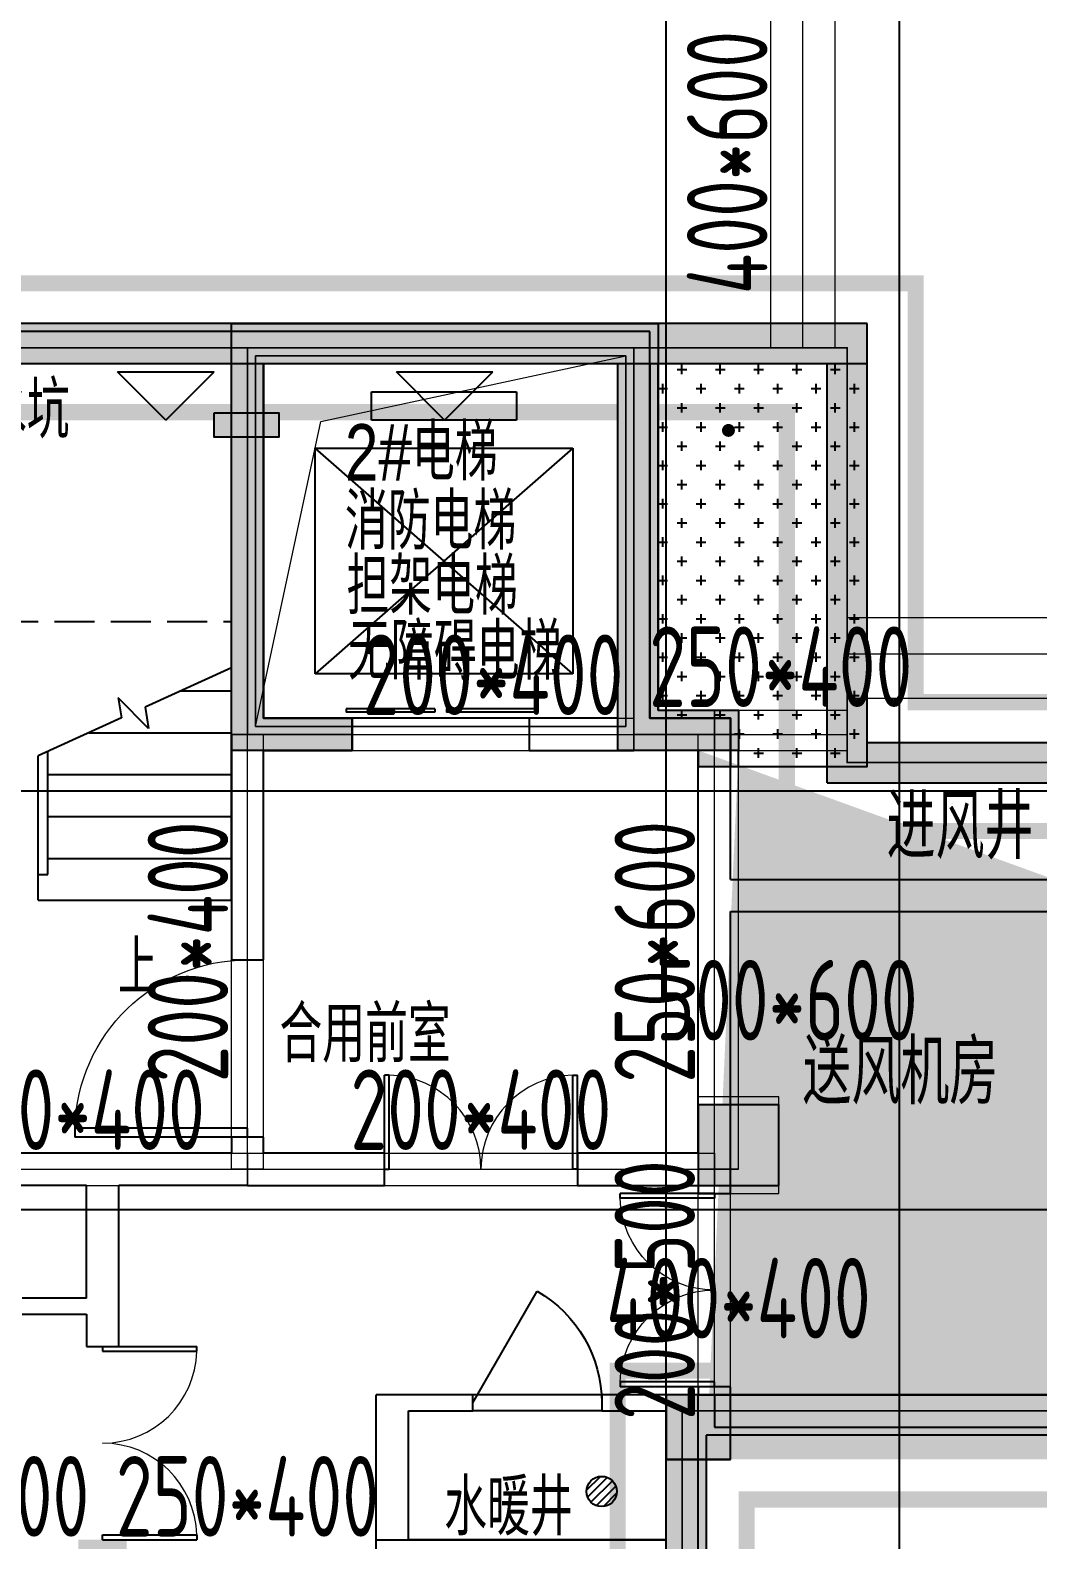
# Model space of a CAD drawing. Extents: x 369444 to 684549, y -549309 to 575337.
# Drawn here: x 401824 to 408084, y 402107 to 411478 of the extents above; entities that cross this region are included whole.
import ezdxf

# ---------------------------------------------------------------- set-up
doc = ezdxf.new("R2010")
doc.units = 0
doc.header["$LTSCALE"] = 1000
doc.header["$MEASUREMENT"] = 0
doc.linetypes.add('__DASH', pattern=[0.35, 0.25, -0.1])
doc.linetypes.add('DASH', pattern=[0.35, 0.25, -0.1])
for name, color, linetype, lineweight, true_color in [('-1-0-1', 7, 'Continuous', 0, 0xc0c0c0), ('-1-1-2', 7, 'Continuous', 0, 0xc0c0c0), ('-2-0-1', 1, 'Continuous', 0, 0xff0000), ('-2-1-2', 9, 'Continuous', 0, 0x808080), ('1-6-1', 7, 'Continuous', 0, 0x55ff55), ('1-6-2', 7, 'Continuous', 0, 0x55ff55), ('11-6-1', 2, 'Continuous', 0, 0xffff00), ('11-6-2', 2, 'Continuous', 0, 0xffff00), ('11-6-5', 2, 'Continuous', 0, 0xffff00), ('12-6-1', 4, 'Continuous', 0, 0x00ffff), ('12-6-2', 4, 'Continuous', 0, 0x00ffff), ('12-6-5', 4, 'Continuous', 0, 0x00ffff), ('22-0-1', 7, 'Continuous', 0, 0x969696), ('22-0-2', 7, 'Continuous', 0, 0x969696)]:
    doc.layers.add(name, color=color, linetype=linetype, lineweight=lineweight, true_color=true_color)
for name, color, linetype in [('A-ANNO-IDEN-TEX', 3, 'Continuous'), ('A-DIM-门窗', 181, 'Continuous'), ('A-WALL-HATCH', 8, 'Continuous'), ('COLUMN', 9, 'Continuous'), ('DIM_ELEV', 3, 'Continuous'), ('DIM_SYMB', 3, 'Continuous'), ('DOTE', 1, 'Continuous'), ('EQUIP_地漏', 7, 'Continuous'), ('EVTR', 2, 'Continuous'), ('HATCH_通用填充', 8, 'Continuous'), ('PUB_HATCH', 8, 'Continuous'), ('STAIR', 2, 'Continuous'), ('WALL', 9, 'Continuous'), ('WINDOW', 4, 'Continuous'), ('房间名称', 72, 'Continuous'), ('防火分区线', 7, 'Continuous'), ('集水坑图层', 125, 'Continuous')]:
    doc.layers.add(name, color=color, linetype=linetype)
doc.styles.add('_TCH_DIM', font='SIMPLEX', dxfattribs={"bigfont": 'GBCBIG'})
doc.styles.add('HNSJY', font='hnsjy-07.shx', dxfattribs={"width": 0.8, "bigfont": 'hnsjy-hz.shx'})
doc.styles.add('yjkcad', font='yjkeng.shx', dxfattribs={"width": 0.7, "height": 250, "bigfont": 'yjkchn.shx'})

# ---------------------------------------------------------------- blocks, each defined once
blk = doc.blocks.new('$TwtSys$00000141')
for p, q in [((-94.2, 7.7), (-10.1, 91.8)), ((-94.2, 7.7), (-10.1, 91.8)), ((-87.2, -35.1), (35.1, 87.2)), ((-87.2, -35.1), (35.1, 87.2)), ((-66.5, -66.5), (66.5, 66.5)), ((-66.5, -66.5), (66.5, 66.5)), ((-32.4, -87.1), (87.6, 32.9)), ((-32.4, -87.1), (87.6, 32.9)), ((11.4, -92.3), (92.3, -11.4)), ((11.4, -92.3), (92.3, -11.4))]:
    blk.add_line(p, q)
blk.add_circle((0, 0), 94)
blk.add_circle((0, 0), 94)
blk = doc.blocks.new('22#loudixiayicengjksdf')
at = {"layer": 'WALL'}
h = blk.add_hatch(color=0, dxfattribs=at)
h.dxf.hatch_style = 1
h.paths.add_polyline_path([(-183057.3, -69118.8), (-183057.3, -68618.8), (-183557.3, -68618.8), (-183557.3, -69118.8)], flags=17)
h.paths.add_polyline_path([(-170857.3, -69118.8), (-170857.3, -68618.8), (-171407.3, -68618.8), (-171407.3, -69118.8)], flags=17)
h.paths.add_polyline_path([(-171407.3, -70818.8), (-171157.3, -70818.8), (-171157.3, -70418.8), (-171557.3, -70418.8), (-171557.3, -70818.8)], flags=17)
h.paths.add_polyline_path([(-183507.3, -70818.8), (-183357.3, -70818.8), (-183357.3, -70418.8), (-183757.3, -70418.8), (-183757.3, -70818.8)], flags=17)
h.paths.add_polyline_path([(-168657.3, -64218.8), (-170857.3, -64218.8), (-170857.3, -66418.8), (-170307.3, -66418.8), (-170307.3, -66618.8), (-171107.3, -66618.8), (-171107.3, -63968.8), (-168457.3, -63968.8), (-168457.3, -66618.8), (-169207.3, -66618.8), (-169207.3, -66418.8), (-168657.3, -66418.8)])
h.paths.add_polyline_path([(-179257.3, -73468.8), (-179807.3, -73468.8), (-179807.3, -73218.8), (-179257.3, -73218.8), (-178857.3, -73218.8), (-178857.3, -73468.8), (-179007.3, -73468.8), (-179007.3, -76368.8), (-180757.3, -76368.8), (-180757.3, -76118.8), (-179257.3, -76118.8)])
h.paths.add_polyline_path([(-165957.3, -64218.8), (-166607.3, -64218.8), (-166607.3, -63968.8), (-165707.3, -63968.8), (-165707.3, -65768.8), (-165957.3, -65768.8)])
h.paths.add_polyline_path([(-188307.3, -64018.8), (-188957.3, -64018.8), (-188957.3, -65568.8), (-189207.3, -65568.8), (-189207.3, -63768.8), (-188307.3, -63768.8)])
h.paths.add_polyline_path([(-173307.3, -80968.8), (-174157.3, -80968.8), (-174857.3, -80968.8), (-174857.3, -80718.8), (-174407.3, -80718.8), (-174407.3, -77518.8), (-174157.3, -77518.8), (-174157.3, -80718.8), (-173307.3, -80718.8)])
h.paths.add_polyline_path([(-180757.3, -80968.8), (-181607.3, -80968.8), (-181607.3, -80718.8), (-180757.3, -80718.8), (-180757.3, -77518.8), (-180507.3, -77518.8), (-180507.3, -80718.8), (-180057.3, -80718.8), (-180057.3, -80968.8)])
h.paths.add_polyline_path([(-175107.3, -73468.8), (-175657.3, -73468.8), (-175657.3, -76118.8), (-174157.3, -76118.8), (-174157.3, -76368.8), (-175907.3, -76368.8), (-175907.3, -73468.8), (-176057.3, -73468.8), (-176057.3, -73218.8), (-175657.3, -73218.8), (-175107.3, -73218.8)])
h.paths.add_polyline_path([(-159582.3, -72668.8), (-160057.3, -72668.8), (-160057.3, -74418.8), (-160307.3, -74418.8), (-160307.3, -72668.8), (-160407.3, -72668.8), (-160407.3, -72418.8), (-160057.3, -72418.8), (-159582.3, -72418.8)])
h.paths.add_polyline_path([(-163357.3, -80968.8), (-163657.3, -80968.8), (-164057.3, -80968.8), (-164057.3, -80718.8), (-163907.3, -80718.8), (-163907.3, -77118.8), (-163657.3, -77118.8), (-163657.3, -80718.8), (-163357.3, -80718.8)])
h.paths.add_polyline_path([(-166757.3, -80968.8), (-167782.3, -80968.8), (-168557.3, -80968.8), (-168557.3, -80718.8), (-167807.3, -80718.8), (-167807.3, -77018.8), (-167507.3, -77018.8), (-167507.3, -80718.8), (-166757.3, -80718.8)])
h.paths.add_polyline_path([(-191007.3, -75018.8), (-191007.3, -75818.8), (-193107.3, -75818.8), (-193107.3, -75568.8), (-191257.3, -75568.8), (-191257.3, -75018.8)])
h.paths.add_polyline_path([(-183307.3, -66418.8), (-184057.3, -66418.8), (-184057.3, -64018.8), (-186257.3, -64018.8), (-186257.3, -66218.8), (-185707.3, -66218.8), (-185707.3, -66418.8), (-186457.3, -66418.8), (-186457.3, -63768.8), (-183807.3, -63768.8), (-183807.3, -66168.8), (-183307.3, -66168.8)])
h.paths.add_polyline_path([(-171407.3, -73468.8), (-171857.3, -73468.8), (-171857.3, -73218.8), (-171157.3, -73218.8), (-171157.3, -76368.8), (-171407.3, -76368.8)])
h.paths.add_polyline_path([(-183057.3, -73468.8), (-183507.3, -73468.8), (-183507.3, -76368.8), (-183757.3, -76368.8), (-183757.3, -73218.8), (-183057.3, -73218.8)])
h.paths.add_polyline_path([(-187382.3, -80968.8), (-188157.3, -80968.8), (-188157.3, -80718.8), (-187407.3, -80718.8), (-187407.3, -77018.8), (-187107.3, -77018.8), (-187107.3, -80718.8), (-186357.3, -80718.8), (-186357.3, -80968.8)])
h.paths.add_polyline_path([(-191257.3, -80968.8), (-191557.3, -80968.8), (-191557.3, -80718.8), (-191257.3, -80718.8), (-191257.3, -77118.8), (-191007.3, -77118.8), (-191007.3, -80718.8), (-190857.3, -80718.8), (-190857.3, -80968.8)])
h.paths.add_polyline_path([(-194857.3, -72668.8), (-195332.3, -72668.8), (-195332.3, -72418.8), (-194857.3, -72418.8), (-194507.3, -72418.8), (-194507.3, -72668.8), (-194607.3, -72668.8), (-194607.3, -74418.8), (-194857.3, -74418.8)])
h.paths.add_polyline_path([(-157057.3, -81968.8), (-157607.3, -81968.8), (-157607.3, -81718.8), (-157357.3, -81718.8), (-157357.3, -77268.8), (-157057.3, -77268.8)])
h.paths.add_polyline_path([(-197307.3, -81968.8), (-197857.3, -81968.8), (-197857.3, -77268.8), (-197557.3, -77268.8), (-197557.3, -81718.8), (-197307.3, -81718.8)])
h.paths.add_polyline_path([(-165557.3, -72668.8), (-165957.3, -72668.8), (-165957.3, -69118.8), (-166357.3, -69118.8), (-166357.3, -68918.8), (-165707.3, -68918.8), (-165707.3, -72418.8), (-165557.3, -72418.8)])
h.paths.add_polyline_path([(-188957.3, -72668.8), (-189357.3, -72668.8), (-189357.3, -72418.8), (-189207.3, -72418.8), (-189207.3, -68918.8), (-188507.3, -68918.8), (-188507.3, -69118.8), (-188957.3, -69118.8)])
h.paths.add_polyline_path([(-160857.3, -80968.8), (-161557.3, -80968.8), (-161557.3, -80718.8), (-160857.3, -80718.8), (-160857.3, -77818.8), (-160607.3, -77818.8), (-160607.3, -80718.8), (-160607.3, -81718.8), (-160007.3, -81718.8), (-160007.3, -81968.8), (-160857.3, -81968.8)])
h.paths.add_polyline_path([(-187107.3, -71318.8), (-187107.3, -74818.8), (-187407.3, -74818.8), (-187407.3, -71318.8)])
h.paths.add_polyline_path([(-193357.3, -80968.8), (-194057.3, -80968.8), (-194057.3, -81968.8), (-194907.3, -81968.8), (-194907.3, -81718.8), (-194307.3, -81718.8), (-194307.3, -80718.8), (-194307.3, -77818.8), (-194057.3, -77818.8), (-194057.3, -80718.8), (-193357.3, -80718.8)])
h.paths.add_polyline_path([(-167507.3, -71318.8), (-167507.3, -74818.8), (-167807.3, -74818.8), (-167807.3, -71318.8)])
h.paths.add_polyline_path([(-171157.3, -80968.8), (-171507.3, -80968.8), (-171507.3, -80718.8), (-171407.3, -80718.8), (-171407.3, -77518.8), (-171157.3, -77518.8), (-171157.3, -80718.8), (-170957.3, -80718.8), (-170957.3, -80968.8)])
h.paths.add_polyline_path([(-183407.3, -80968.8), (-183757.3, -80968.8), (-183957.3, -80968.8), (-183957.3, -80718.8), (-183757.3, -80718.8), (-183757.3, -77518.8), (-183507.3, -77518.8), (-183507.3, -80718.8), (-183407.3, -80718.8)])
h.paths.add_polyline_path([(-157057.3, -75818.8), (-157757.3, -75818.8), (-157757.3, -75568.8), (-157357.3, -75568.8), (-157357.3, -72668.8), (-157732.3, -72668.8), (-157732.3, -72418.8), (-157057.3, -72418.8)])
h.paths.add_polyline_path([(-197157.3, -75818.8), (-197857.3, -75818.8), (-197857.3, -72418.8), (-197182.3, -72418.8), (-197182.3, -72668.8), (-197557.3, -72668.8), (-197557.3, -75568.8), (-197157.3, -75568.8)])
h.paths.add_polyline_path([(-163907.3, -72668.8), (-163957.3, -72668.8), (-163957.3, -72418.8), (-163657.3, -72418.8), (-163257.3, -72418.8), (-163257.3, -72668.8), (-163657.3, -72668.8), (-163657.3, -73518.8), (-163907.3, -73518.8)])
h.paths.add_polyline_path([(-190957.3, -72668.8), (-191007.3, -72668.8), (-191007.3, -73518.8), (-191257.3, -73518.8), (-191257.3, -72668.8), (-191657.3, -72668.8), (-191657.3, -72418.8), (-191257.3, -72418.8), (-190957.3, -72418.8)])
h.paths.add_polyline_path([(-161807.3, -75818.8), (-163907.3, -75818.8), (-163907.3, -75018.8), (-163657.3, -75018.8), (-163657.3, -75568.8), (-161807.3, -75568.8)])
edge = h.paths.add_edge_path()
edge.add_line((-183557.3, -66418.8), (-183557.3, -66518.8))
edge.add_line((-183557.3, -66518.8), (-183307.3, -66518.8))
edge.add_line((-183307.3, -66518.8), (-183307.3, -66418.8))
edge.add_line((-183507.3, -70818.8), (-183507.3, -71568.8))
edge.add_line((-183507.3, -71568.8), (-185557.3, -71568.8))
edge.add_line((-185557.3, -71568.8), (-185557.3, -71318.8))
edge.add_line((-185557.3, -71318.8), (-183757.3, -71318.8))
edge.add_line((-183757.3, -71318.8), (-183757.3, -70818.8))
edge.add_line((-171157.3, -70818.8), (-171157.3, -71318.8))
edge.add_line((-171157.3, -71318.8), (-169357.3, -71318.8))
edge.add_line((-169357.3, -71318.8), (-169357.3, -71568.8))
edge.add_line((-169357.3, -71568.8), (-171407.3, -71568.8))
edge.add_line((-171407.3, -71568.8), (-171407.3, -70818.8))
h.paths.add_polyline_path([(-171407.3, -71568.8), (-171157.3, -71568.8), (-171157.3, -70818.8), (-171407.3, -70818.8)], flags=16)
h.paths.add_polyline_path([(-171157.3, -71568.8), (-169357.3, -71568.8), (-169357.3, -71318.8), (-171157.3, -71318.8)], flags=16)
h.paths.add_polyline_path([(-183757.3, -71568.8), (-183507.3, -71568.8), (-183507.3, -70818.8), (-183757.3, -70818.8)], flags=16)
h.paths.add_polyline_path([(-185557.3, -71568.8), (-183757.3, -71568.8), (-183757.3, -71318.8), (-185557.3, -71318.8)], flags=16)
at = {"layer": 'WALL', "color": 0, "elevation": 14}
for points in [[(-183307.3, -66418.8), (-184057.3, -66418.8), (-184057.3, -64018.8), (-186257.3, -64018.8), (-186257.3, -66218.8), (-185707.3, -66218.8), (-185707.3, -66418.8), (-186457.3, -66418.8), (-186457.3, -63768.8), (-183807.3, -63768.8), (-183807.3, -66168.8), (-183307.3, -66168.8)], [(-183057.3, -69118.8), (-183057.3, -68618.8), (-183557.3, -68618.8), (-183557.3, -69118.8)], [(-183507.3, -70818.8), (-183357.3, -70818.8), (-183357.3, -70418.8), (-183757.3, -70418.8), (-183757.3, -70818.8)]]:
    blk.add_lwpolyline(points, close=True, dxfattribs=at)
for points in [[(-183557.3, -66418.8), (-183557.3, -66518.8), (-183307.3, -66518.8), (-183307.3, -66418.8)], [(-183507.3, -70818.8), (-183507.3, -71568.8), (-185557.3, -71568.8), (-185557.3, -71318.8), (-183757.3, -71318.8), (-183757.3, -70818.8)]]:
    blk.add_lwpolyline(points, dxfattribs=at)
blk = doc.blocks.new('$DorLib2D$00000002')
for p, q in [((-0.5, 0), (-0.5, 0.4875)), ((-0.475, 0.4875), (-0.5, 0.4875)), ((-0.475, 0), (-0.475, 0.4875)), ((0.475, 0), (0.475, 0.4875)), ((0.475, 0.4875), (0.5, 0.4875)), ((0.5, 0), (0.5, 0.4875)), ((-0.5, 0), (-0.475, 0)), ((0.5, 0), (0.475, 0))]:
    blk.add_line(p, q)
at = {"lineweight": 13}
for centre, start, end in [((-0.4875, 0), 0, 88.53072), ((0.4875, 0), 91.46928, 180)]:
    blk.add_arc(centre, 0.4875, start, end, dxfattribs=at)
blk = doc.blocks.new('$DORLIB2D$00000228')
at = {"color": 0, "lineweight": -2}
blk.add_line((0.5, 0), (0, 0.866), dxfattribs=at)
blk.add_arc((0.5, 0), 1, 120, 180, dxfattribs=at)
blk = doc.blocks.new('$DorLib2D$00000001')
for p, q in [((0.45, 0.975), (0.5, 0.975)), ((0.45, 0), (0.45, 0.975)), ((0.5, 0), (0.5, 0.975)), ((0.5, 0), (0.45, 0))]:
    blk.add_line(p, q)
at = {"lineweight": 13}
blk.add_arc((0.475, 0), 0.975, 91.46928, 180, dxfattribs=at)
blk = doc.blocks.new('$DORLIB2D$00000127')
at = {"color": 0}
for points in [[(-0.5333, 0.7949), (-0.5333, 0.6904)], [(-0.0333, 0.7949), (-0.5333, 0.7949)], [(-0.0333, 0.7949), (-0.0333, 0.6904)], [(0.5333, 0.7949), (0.0333, 0.7949)], [(0.0333, 0.7949), (0.0333, 0.6904)], [(0.5333, 0.7949), (0.5333, 0.6904)], [(-0.0333, 0.6904), (-0.5333, 0.6904)], [(0.5333, 0.6904), (0.0333, 0.6904)], [(0.5, 0.5), (-0.5, 0.5)]]:
    blk.add_lwpolyline(points, dxfattribs=at)

msp = doc.modelspace()

# ---------------------------------------------------------------- hatches: boundary and pattern name
at = {"layer": 'A-DIM-门窗'}
h = msp.add_hatch(color=4, dxfattribs=at)
h.dxf.hatch_style = 1
h.paths.add_polyline_path([(402968.3, 409102.6), (403368.3, 409102.6), (403368.3, 408952.6), (402968.3, 408952.6)])
at = {"layer": 'A-WALL-HATCH'}
for points in [[(406474.6, 404306.9), (406474.6, 404806.9), (405974.6, 404806.9), (405974.6, 404306.9)], [(406174.7, 402606.5), (406174.7, 403006.5), (405774.7, 403006.5), (405774.7, 402606.5)]]:
    msp.add_hatch(color=256, dxfattribs=at).paths.add_polyline_path(points)
at = {"layer": 'HATCH_通用填充'}
h = msp.add_hatch(dxfattribs=at)
h.set_pattern_fill('CROSS', color=256, scale=75)
h.set_pattern_definition([(0, (70443.86, 612135.56), (119.0625, 119.0625), [59.53125, -178.59375]), (90, (70473.62, 612105.8), (-119.0625, 119.0625), [59.53125, -178.59375])])
h.paths.add_polyline_path([(406174.5, 406907), (407024.5, 406907), (407024.5, 409407), (405674.5, 409407), (405674.5, 407207), (406174.5, 407207)])
at = {"layer": 'PUB_HATCH'}
for points in [[(406774.6, 409407), (407024.6, 409657), (400424.6, 409657), (400441.3, 409490.3), (400574.6, 409407)], [(406774.6, 406807), (407024.6, 407057), (407024.6, 409657), (406774.6, 409407)], [(407024.6, 407057), (406774.6, 406807), (408874.6, 406807), (409124.6, 407057)], [(405816.3, 398007), (406024.6, 398007), (406024.6, 402757), (405774.6, 403007), (405774.6, 398057)], [(409004.6, 402957), (408874.6, 403007), (405774.6, 403007), (406024.6, 402757), (409024.6, 402757)]]:
    msp.add_hatch(color=256, dxfattribs=at).paths.add_polyline_path(points)

# ---------------------------------------------------------------- linework, layer by layer
at = {"layer": '-1-0-1', "color": 0}
for p in [(403174.3, 409506.9, -3600), (405574.3, 409506.9, -3600), (406624.3, 409506.9, -3600), (406899.4, 409506.9, -3600), (406899.4, 407606.9, -3600), (403174.3, 407106.9, -3600), (403824.3, 407106.9, -3600), (405574.3, 407106.9, -3600), (406074.3, 407106.9, -3600), (406899.4, 407106.9, -3600), (406899.4, 406931.9, -3600), (403174.3, 404406.9, -3600), (406074.3, 404406.9, -3600), (405874.3, 402906.9, -3600), (406074.3, 402906.9, -3600)]:
    msp.add_point(p, dxfattribs=at)
at = {"layer": '-1-1-2', "color": 0}
for p, q in [((403174.3, 409506.9, -3600), (403174.3, 409506.9)), ((405574.3, 409506.9, -3600), (405574.3, 409506.9)), ((406624.3, 409506.9, -3600), (406624.3, 409506.9)), ((406899.4, 409506.9, -3600), (406899.4, 409506.9)), ((406899.4, 407606.9, -3600), (406899.4, 407606.9)), ((403174.3, 407106.9, -3600), (403174.3, 407106.9)), ((403824.3, 407106.9, -3600), (403824.3, 407106.9)), ((405574.3, 407106.9, -3600), (405574.3, 407106.9)), ((406074.3, 407106.9, -3600), (406074.3, 407106.9)), ((406899.4, 407106.9, -3600), (406899.4, 407106.9)), ((406899.4, 406931.9, -3600), (406899.4, 406931.9)), ((403174.3, 404406.9, -3600), (403174.3, 404406.9)), ((406074.3, 404406.9, -3600), (406074.3, 404406.9)), ((405874.3, 402906.9, -3600), (405874.3, 402906.9)), ((406074.3, 402906.9, -3600), (406074.3, 402906.9))]:
    msp.add_line(p, q, dxfattribs=at)
at = {"layer": '-2-0-1', "color": 0}
for p, q in [((406624.3, 409506.9, -3600), (406624.3, 411807.1, -3600)), ((400974.3, 409506.9, -3600), (403174.3, 409506.9, -3600)), ((403174.3, 407106.9, -3600), (403174.3, 409506.9, -3600)), ((403174.3, 409506.9, -3600), (405574.3, 409506.9, -3600)), ((405574.3, 407106.9, -3600), (405574.3, 409506.9, -3600)), ((405574.3, 409506.9, -3600), (406624.3, 409506.9, -3600)), ((406624.3, 409506.9, -3600), (406899.4, 409506.9, -3600)), ((406899.4, 407606.9, -3600), (406899.4, 409506.9, -3600)), ((406899.4, 407106.9, -3600), (406899.4, 407606.9, -3600)), ((406899.4, 407606.9, -3600), (412885.9, 407606.9, -3600)), ((403174.3, 407106.9, -3600), (403824.3, 407106.9, -3600)), ((403174.3, 404406.9, -3600), (403174.3, 407106.9, -3600)), ((403824.3, 407106.9, -3600), (405574.3, 407106.9, -3600)), ((405574.3, 407106.9, -3600), (406074.3, 407106.9, -3600)), ((406074.3, 404406.9, -3600), (406074.3, 407106.9, -3600)), ((406074.3, 407106.9, -3600), (406899.4, 407106.9, -3600)), ((406899.4, 406931.9, -3600), (406899.4, 407106.9, -3600)), ((406899.4, 406931.9, -3600), (408999.4, 406931.9, -3600)), ((401024.3, 404406.9, -3600), (403174.3, 404406.9, -3600)), ((403174.3, 404406.9, -3600), (406074.3, 404406.9, -3600)), ((406074.3, 402906.9, -3600), (406074.3, 404406.9, -3600)), ((405874.3, 402906.9, -3600), (406074.3, 402906.9, -3600)), ((405874.3, 402006.9, -3600), (405874.3, 402906.9, -3600)), ((406074.3, 402906.9, -3600), (408999.4, 402906.9, -3600))]:
    msp.add_line(p, q, dxfattribs=at)
at = {"layer": '-2-1-2', "color": 0}
for p, q in [((406624.3, 409506.9), (406624.3, 411807.1)), ((400974.3, 409506.9), (403174.3, 409506.9)), ((403174.3, 407106.9), (403174.3, 409506.9)), ((403174.3, 409506.9), (405574.3, 409506.9)), ((405574.3, 407106.9), (405574.3, 409506.9)), ((405574.3, 409506.9), (406624.3, 409506.9)), ((406624.3, 409506.9), (406899.4, 409506.9)), ((406899.4, 407606.9), (406899.4, 409506.9)), ((406899.4, 407106.9), (406899.4, 407606.9)), ((406899.4, 407606.9), (412885.9, 407606.9)), ((403174.3, 407106.9), (403824.3, 407106.9)), ((403174.3, 404406.9), (403174.3, 407106.9)), ((403824.3, 407106.9), (405574.3, 407106.9)), ((405574.3, 407106.9), (406074.3, 407106.9)), ((406074.3, 404406.9), (406074.3, 407106.9)), ((406074.3, 407106.9), (406899.4, 407106.9)), ((406899.4, 406931.9), (406899.4, 407106.9)), ((406899.4, 406931.9), (408999.4, 406931.9)), ((401024.3, 404406.9), (403174.3, 404406.9)), ((403174.3, 404406.9), (406074.3, 404406.9)), ((406074.3, 402906.9), (406074.3, 404406.9)), ((405874.3, 402906.9), (406074.3, 402906.9)), ((405874.3, 402006.9), (405874.3, 402906.9)), ((406074.3, 402906.9), (408999.4, 402906.9))]:
    msp.add_line(p, q, dxfattribs=at)
at = {"layer": '1-6-1', "color": 0}
for p, q in [((403174.3, 409656.9, -3600), (400974.3, 409656.9, -3600)), ((400974.3, 409656.9), (403174.3, 409656.9)), ((403174.3, 409656.9, -3600), (403174.3, 409656.9)), ((405574.3, 409656.9, -3600), (403174.3, 409656.9, -3600)), ((403174.3, 409656.9), (405574.3, 409656.9)), ((403174.3, 409656.9), (403174.3, 409656.9, -3600)), ((405574.3, 409656.9), (405574.3, 409656.9, -3600)), ((405574.3, 409656.9, -3600), (405574.3, 409656.9)), ((406624.3, 409656.9, -3600), (405574.3, 409656.9, -3600)), ((405574.3, 409656.9), (406624.3, 409656.9)), ((406624.3, 409656.9, -3600), (406624.3, 409656.9)), ((407024.4, 409656.9, -3600), (406624.3, 409656.9, -3600)), ((406624.3, 409656.9), (407024.4, 409656.9)), ((406624.3, 409656.9), (406624.3, 409656.9, -3600)), ((407024.4, 409656.9), (407024.4, 409656.9, -3600)), ((407024.4, 409656.9), (407024.4, 407606.9)), ((407024.4, 409656.9, -3600), (407024.4, 409656.9)), ((407024.4, 407606.9, -3600), (407024.4, 409656.9, -3600)), ((403074.3, 409406.9), (400974.3, 409406.9)), ((400974.3, 409406.9, -3600), (403074.3, 409406.9, -3600)), ((403074.3, 409406.9, -3600), (403074.3, 407006.9, -3600)), ((403074.3, 409406.9), (403074.3, 409406.9, -3600)), ((403074.3, 407006.9), (403074.3, 409406.9)), ((403074.3, 409406.9, -3600), (403074.3, 409406.9)), ((403274.3, 409406.9), (403274.3, 407206.9)), ((403274.3, 409406.9, -3600), (403274.3, 409406.9)), ((403274.3, 407206.9, -3600), (403274.3, 409406.9, -3600)), ((403274.3, 409406.9), (403274.3, 409406.9, -3600)), ((405474.3, 409406.9), (403274.3, 409406.9)), ((403274.3, 409406.9, -3600), (405474.3, 409406.9, -3600)), ((405474.3, 409406.9, -3600), (405474.3, 407006.9, -3600)), ((405474.3, 409406.9), (405474.3, 409406.9, -3600)), ((405474.3, 407006.9), (405474.3, 409406.9)), ((405474.3, 409406.9, -3600), (405474.3, 409406.9)), ((405724.3, 409406.9), (405724.3, 407256.9)), ((405724.3, 409406.9, -3600), (405724.3, 409406.9)), ((405724.3, 407256.9, -3600), (405724.3, 409406.9, -3600)), ((405724.3, 409406.9), (405724.3, 409406.9, -3600)), ((406624.3, 409406.9), (405724.3, 409406.9)), ((405724.3, 409406.9, -3600), (406624.3, 409406.9, -3600)), ((406624.3, 409406.9), (406624.3, 409406.9, -3600)), ((406774.4, 409406.9), (406624.3, 409406.9)), ((406624.3, 409406.9, -3600), (406774.4, 409406.9, -3600)), ((406624.3, 409406.9, -3600), (406624.3, 409406.9)), ((406774.4, 409406.9, -3600), (406774.4, 409406.9)), ((406774.4, 409406.9, -3600), (406774.4, 407606.9, -3600)), ((406774.4, 409406.9), (406774.4, 409406.9, -3600)), ((406774.4, 407606.9), (406774.4, 409406.9)), ((406774.4, 407606.9, -3600), (406774.4, 407106.9, -3600)), ((406774.4, 407606.9), (406774.4, 407606.9, -3600)), ((406774.4, 407106.9), (406774.4, 407606.9)), ((406774.4, 407606.9, -3600), (406774.4, 407606.9)), ((407024.4, 407606.9), (407024.4, 407106.9)), ((407024.4, 407606.9, -3600), (407024.4, 407606.9)), ((407024.4, 407106.9, -3600), (407024.4, 407606.9, -3600)), ((407024.4, 407606.9), (407024.4, 407606.9, -3600)), ((403274.3, 407206.9, -3600), (403274.3, 407206.9)), ((403824.3, 407206.9, -3600), (403274.3, 407206.9, -3600)), ((403274.3, 407206.9), (403824.3, 407206.9)), ((403274.3, 407206.9), (403274.3, 407206.9, -3600)), ((403824.3, 407206.9), (403824.3, 407206.9, -3600)), ((403824.3, 407206.9, -3600), (403824.3, 407206.9)), ((403824.3, 407006.9, -3600), (403824.3, 407206.9, -3600)), ((403824.3, 407206.9), (403824.3, 407006.9)), ((405724.3, 407256.9), (405724.3, 407256.9, -3600)), ((405724.3, 407256.9, -3600), (405724.3, 407256.9)), ((406074.3, 407256.9, -3600), (405724.3, 407256.9, -3600)), ((405724.3, 407256.9), (406074.3, 407256.9)), ((406074.3, 407256.9), (406074.3, 407256.9, -3600)), ((406074.3, 407256.9, -3600), (406074.3, 407256.9)), ((406074.3, 407006.9, -3600), (406074.3, 407256.9, -3600)), ((406074.3, 407256.9), (406074.3, 407006.9)), ((406774.4, 407106.9, -3600), (406774.4, 407106.9)), ((406774.4, 407106.9, -3600), (406774.4, 406806.9, -3600)), ((406774.4, 407106.9), (406774.4, 407106.9, -3600)), ((406774.4, 406806.9), (406774.4, 407106.9)), ((407024.4, 407106.9), (407024.4, 407106.9, -3600)), ((407024.4, 407106.9), (407024.4, 407056.9)), ((407024.4, 407106.9, -3600), (407024.4, 407106.9)), ((407024.4, 407056.9, -3600), (407024.4, 407106.9, -3600)), ((403074.3, 407006.9), (403074.3, 407006.9, -3600)), ((403824.3, 407006.9), (403074.3, 407006.9)), ((403074.3, 407006.9, -3600), (403824.3, 407006.9, -3600)), ((403074.3, 407006.9, -3600), (403074.3, 407006.9)), ((403824.3, 407006.9, -3600), (403824.3, 407006.9)), ((403824.3, 407006.9), (403824.3, 407006.9, -3600)), ((405474.3, 407006.9, -3600), (405474.3, 407006.9)), ((405474.3, 407006.9), (405474.3, 407006.9, -3600)), ((406074.3, 407006.9), (405474.3, 407006.9)), ((405474.3, 407006.9, -3600), (406074.3, 407006.9, -3600)), ((406074.3, 407006.9, -3600), (406074.3, 407006.9)), ((406074.3, 407006.9), (406074.3, 407006.9, -3600)), ((407024.4, 407056.9), (407024.4, 407056.9, -3600)), ((407024.4, 407056.9, -3600), (407024.4, 407056.9)), ((409124.4, 407056.9, -3600), (407024.4, 407056.9, -3600)), ((407024.4, 407056.9), (409124.4, 407056.9)), ((406774.4, 406806.9, -3600), (406774.4, 406806.9)), ((406774.4, 406806.9), (406774.4, 406806.9, -3600)), ((408874.4, 406806.9), (406774.4, 406806.9)), ((406774.4, 406806.9, -3600), (408874.4, 406806.9, -3600)), ((405774.3, 403006.9, -3600), (405774.3, 402106.9, -3600)), ((405774.3, 403006.9), (405774.3, 403006.9, -3600)), ((405774.3, 402106.9), (405774.3, 403006.9)), ((405774.3, 403006.9, -3600), (405774.3, 403006.9)), ((406074.3, 403006.9, -3600), (405774.3, 403006.9, -3600)), ((405774.3, 403006.9), (406074.3, 403006.9)), ((406074.3, 403006.9, -3600), (406074.3, 403006.9)), ((408874.4, 403006.9, -3600), (406074.3, 403006.9, -3600)), ((406074.3, 403006.9), (408874.4, 403006.9)), ((406074.3, 403006.9), (406074.3, 403006.9, -3600)), ((406024.3, 402756.9), (406024.3, 402006.9)), ((406024.3, 402756.9, -3600), (406024.3, 402756.9)), ((406024.3, 402006.9, -3600), (406024.3, 402756.9, -3600)), ((406024.3, 402756.9), (406024.3, 402756.9, -3600)), ((406074.3, 402756.9), (406024.3, 402756.9)), ((406024.3, 402756.9, -3600), (406074.3, 402756.9, -3600)), ((406074.3, 402756.9), (406074.3, 402756.9, -3600)), ((408999.4, 402756.9), (406074.3, 402756.9)), ((406074.3, 402756.9, -3600), (408999.4, 402756.9, -3600)), ((406074.3, 402756.9, -3600), (406074.3, 402756.9))]:
    msp.add_line(p, q, dxfattribs=at)
at = {"layer": '1-6-2', "color": 0}
for p, q in [((403174.3, 409506.9), (400974.3, 409506.9)), ((400974.3, 409506.9, -3600), (403174.3, 409506.9, -3600)), ((403174.3, 409506.9), (403174.3, 407106.9)), ((403174.3, 409506.9, -3600), (403174.3, 409506.9)), ((403174.3, 407106.9, -3600), (403174.3, 409506.9, -3600)), ((403174.3, 409506.9), (403174.3, 409506.9, -3600)), ((405574.3, 409506.9), (403174.3, 409506.9)), ((403174.3, 409506.9, -3600), (405574.3, 409506.9, -3600)), ((403174.3, 409506.9, -3600), (403174.3, 409506.9)), ((405574.3, 409506.9), (405574.3, 407106.9)), ((405574.3, 409506.9, -3600), (405574.3, 409506.9)), ((405574.3, 407106.9, -3600), (405574.3, 409506.9, -3600)), ((405574.3, 409506.9, -3600), (405574.3, 409506.9)), ((405574.3, 409506.9), (405574.3, 409506.9, -3600)), ((406624.3, 409506.9), (405574.3, 409506.9)), ((405574.3, 409506.9, -3600), (406624.3, 409506.9, -3600)), ((406624.3, 409506.9), (406624.3, 409506.9, -3600)), ((406899.4, 409506.9), (406624.3, 409506.9)), ((406624.3, 409506.9, -3600), (406899.4, 409506.9, -3600)), ((406624.3, 409506.9, -3600), (406624.3, 409506.9)), ((406899.4, 409506.9, -3600), (406899.4, 409506.9)), ((406899.4, 409506.9), (406899.4, 407606.9)), ((406899.4, 409506.9, -3600), (406899.4, 409506.9)), ((406899.4, 407606.9, -3600), (406899.4, 409506.9, -3600)), ((406899.4, 407606.9), (406899.4, 407106.9)), ((406899.4, 407606.9, -3600), (406899.4, 407606.9)), ((406899.4, 407106.9, -3600), (406899.4, 407606.9, -3600)), ((406899.4, 407606.9), (406899.4, 407606.9, -3600)), ((403174.3, 407106.9), (403174.3, 407106.9, -3600)), ((403824.3, 407106.9), (403174.3, 407106.9)), ((403174.3, 407106.9, -3600), (403824.3, 407106.9, -3600)), ((403174.3, 407106.9), (403174.3, 407106.9, -3600)), ((403824.3, 407106.9, -3600), (403824.3, 407106.9)), ((405574.3, 407106.9), (405574.3, 407106.9, -3600)), ((405574.3, 407106.9), (405574.3, 407106.9, -3600)), ((406074.3, 407106.9), (405574.3, 407106.9)), ((405574.3, 407106.9, -3600), (406074.3, 407106.9, -3600)), ((406074.3, 407106.9, -3600), (406074.3, 407106.9)), ((406899.4, 407106.9), (406899.4, 407106.9, -3600)), ((406899.4, 407106.9), (406899.4, 406931.9)), ((406899.4, 407106.9, -3600), (406899.4, 407106.9)), ((406899.4, 406931.9, -3600), (406899.4, 407106.9, -3600)), ((406899.4, 406931.9), (406899.4, 406931.9, -3600)), ((406899.4, 406931.9), (406899.4, 406931.9, -3600)), ((408999.4, 406931.9), (406899.4, 406931.9)), ((406899.4, 406931.9, -3600), (408999.4, 406931.9, -3600)), ((405874.3, 402906.9), (405874.3, 402006.9)), ((405874.3, 402906.9, -3600), (405874.3, 402906.9)), ((405874.3, 402006.9, -3600), (405874.3, 402906.9, -3600)), ((405874.3, 402906.9), (405874.3, 402906.9, -3600)), ((406074.3, 402906.9), (405874.3, 402906.9)), ((405874.3, 402906.9, -3600), (406074.3, 402906.9, -3600)), ((406074.3, 402906.9), (406074.3, 402906.9, -3600)), ((408999.4, 402906.9), (406074.3, 402906.9)), ((406074.3, 402906.9, -3600), (408999.4, 402906.9, -3600)), ((406074.3, 402906.9, -3600), (406074.3, 402906.9))]:
    msp.add_line(p, q, dxfattribs=at)
at = {"layer": '11-6-1', "color": 0}
for p, q in [((405974.3, 404856.9), (405974.3, 404256.9)), ((406474.3, 404856.9), (405974.3, 404856.9)), ((405974.3, 404856.9, -3600), (405974.3, 404256.9, -3600)), ((406474.3, 404856.9, -3600), (405974.3, 404856.9, -3600)), ((405974.3, 404856.9, -3600), (405974.3, 404856.9)), ((406474.3, 404256.9), (406474.3, 404856.9)), ((406474.3, 404256.9, -3600), (406474.3, 404856.9, -3600)), ((406474.3, 404856.9, -3600), (406474.3, 404856.9)), ((405974.3, 404256.9), (406474.3, 404256.9)), ((405974.3, 404256.9, -3600), (406474.3, 404256.9, -3600)), ((405974.3, 404256.9, -3600), (405974.3, 404256.9)), ((406474.3, 404256.9, -3600), (406474.3, 404256.9)), ((405774.3, 403006.9), (405774.3, 402606.9)), ((406174.3, 403006.9), (405774.3, 403006.9)), ((405774.3, 403006.9, -3600), (405774.3, 402606.9, -3600)), ((406174.3, 403006.9, -3600), (405774.3, 403006.9, -3600)), ((405774.3, 403006.9, -3600), (405774.3, 403006.9)), ((406174.3, 402606.9), (406174.3, 403006.9)), ((406174.3, 402606.9, -3600), (406174.3, 403006.9, -3600)), ((406174.3, 403006.9, -3600), (406174.3, 403006.9)), ((405774.3, 402606.9), (406174.3, 402606.9)), ((405774.3, 402606.9, -3600), (406174.3, 402606.9, -3600)), ((405774.3, 402606.9, -3600), (405774.3, 402606.9)), ((406174.3, 402606.9, -3600), (406174.3, 402606.9))]:
    msp.add_line(p, q, dxfattribs=at)
at = {"layer": '11-6-2', "color": 0}
for p, q in [((406074.3, 404406.9, -3600), (406074.3, 404406.9)), ((406074.3, 402906.9, -3600), (406074.3, 402906.9))]:
    msp.add_line(p, q, dxfattribs=at)
at = {"layer": '12-6-1', "color": 0}
for p, q in [((406424.3, 409506.9), (406424.3, 411807.1)), ((406424.3, 409506.9, -600), (406424.3, 411807.1, -600)), ((406824.3, 409506.9), (406824.3, 411807.1)), ((406824.3, 409506.9, -600), (406824.3, 411807.1, -600)), ((406424.3, 409506.9), (406824.3, 409506.9)), ((406424.3, 409506.9, -600), (406424.3, 409506.9)), ((406824.3, 409506.9, -600), (406424.3, 409506.9, -600)), ((406824.3, 409506.9), (406824.3, 409506.9, -600)), ((406899.4, 407831.9), (406899.4, 407331.9)), ((406899.4, 407831.9, -700), (406899.4, 407831.9)), ((406899.4, 407331.9, -700), (406899.4, 407831.9, -700)), ((406899.4, 407831.9), (412885.9, 407831.9)), ((406899.4, 407831.9, -700), (412885.9, 407831.9, -700)), ((406899.4, 407331.9), (406899.4, 407331.9, -700)), ((406899.4, 407331.9), (412885.9, 407331.9)), ((406899.4, 407331.9, -700), (412885.9, 407331.9, -700)), ((403824.3, 407206.9), (403824.3, 407006.9)), ((403824.3, 407206.9, -400), (403824.3, 407206.9)), ((403824.3, 407006.9, -400), (403824.3, 407206.9, -400)), ((403824.3, 407206.9), (405574.3, 407206.9)), ((403824.3, 407206.9, -400), (405574.3, 407206.9, -400)), ((405574.3, 407206.9), (405574.3, 407006.9)), ((405574.3, 407206.9, -400), (405574.3, 407206.9)), ((405574.3, 407006.9, -400), (405574.3, 407206.9, -400)), ((406074.3, 407256.9), (406074.3, 407006.9)), ((406074.3, 407256.9, -400), (406074.3, 407256.9)), ((406074.3, 407006.9, -400), (406074.3, 407256.9, -400)), ((406074.3, 407256.9), (406899.4, 407256.9)), ((406074.3, 407256.9, -400), (406899.4, 407256.9, -400)), ((406899.4, 407256.9), (406899.4, 407006.9)), ((406899.4, 407256.9, -400), (406899.4, 407256.9)), ((406899.4, 407006.9, -400), (406899.4, 407256.9, -400)), ((403074.3, 407106.9), (403274.3, 407106.9)), ((403074.3, 407106.9, -400), (403074.3, 407106.9)), ((403274.3, 407106.9, -400), (403074.3, 407106.9, -400)), ((403074.3, 404406.9), (403074.3, 407106.9)), ((403074.3, 404406.9, -400), (403074.3, 407106.9, -400)), ((403274.3, 407106.9), (403274.3, 407106.9, -400)), ((403274.3, 404406.9), (403274.3, 407106.9)), ((403274.3, 404406.9, -400), (403274.3, 407106.9, -400)), ((405974.3, 407106.9), (406224.3, 407106.9)), ((405974.3, 407106.9, -600), (405974.3, 407106.9)), ((406224.3, 407106.9, -600), (405974.3, 407106.9, -600)), ((405974.3, 404406.9), (405974.3, 407106.9)), ((405974.3, 404406.9, -600), (405974.3, 407106.9, -600)), ((406224.3, 407106.9), (406224.3, 407106.9, -600)), ((406224.3, 404406.9), (406224.3, 407106.9)), ((406224.3, 404406.9, -600), (406224.3, 407106.9, -600)), ((403824.3, 407006.9), (403824.3, 407006.9, -400)), ((403824.3, 407006.9), (405574.3, 407006.9)), ((403824.3, 407006.9, -400), (405574.3, 407006.9, -400)), ((405574.3, 407006.9), (405574.3, 407006.9, -400)), ((406074.3, 407006.9), (406074.3, 407006.9, -400)), ((406074.3, 407006.9), (406899.4, 407006.9)), ((406074.3, 407006.9, -400), (406899.4, 407006.9, -400)), ((406899.4, 407006.9), (406899.4, 407006.9, -400)), ((401024.3, 404506.9), (403174.3, 404506.9)), ((401024.3, 404506.9, -400), (403174.3, 404506.9, -400)), ((403174.3, 404506.9), (403174.3, 404306.9)), ((403174.3, 404506.9, -400), (403174.3, 404506.9)), ((403174.3, 404306.9, -400), (403174.3, 404506.9, -400)), ((403174.3, 404506.9), (406074.3, 404506.9)), ((403174.3, 404506.9, -400), (406074.3, 404506.9, -400)), ((403174.3, 404506.9), (403174.3, 404306.9)), ((403174.3, 404506.9, -400), (403174.3, 404506.9)), ((403174.3, 404306.9, -400), (403174.3, 404506.9, -400)), ((406074.3, 404506.9), (406074.3, 404306.9)), ((406074.3, 404506.9, -400), (406074.3, 404506.9)), ((406074.3, 404306.9, -400), (406074.3, 404506.9, -400)), ((403074.3, 404406.9), (403274.3, 404406.9)), ((403074.3, 404406.9, -400), (403074.3, 404406.9)), ((403274.3, 404406.9, -400), (403074.3, 404406.9, -400)), ((403274.3, 404406.9), (403274.3, 404406.9, -400)), ((405974.3, 404406.9), (406174.3, 404406.9)), ((405974.3, 404406.9, -500), (405974.3, 404406.9)), ((406174.3, 404406.9, -500), (405974.3, 404406.9, -500)), ((405974.3, 402906.9), (405974.3, 404406.9)), ((405974.3, 402906.9, -500), (405974.3, 404406.9, -500)), ((405974.3, 404406.9), (406224.3, 404406.9)), ((405974.3, 404406.9, -600), (405974.3, 404406.9)), ((406224.3, 404406.9, -600), (405974.3, 404406.9, -600)), ((406174.3, 404406.9), (406174.3, 404406.9, -500)), ((406174.3, 402906.9), (406174.3, 404406.9)), ((406174.3, 402906.9, -500), (406174.3, 404406.9, -500)), ((406224.3, 404406.9), (406224.3, 404406.9, -600)), ((401024.3, 404306.9), (403174.3, 404306.9)), ((401024.3, 404306.9, -400), (403174.3, 404306.9, -400)), ((403174.3, 404306.9), (403174.3, 404306.9, -400)), ((403174.3, 404306.9), (406074.3, 404306.9)), ((403174.3, 404306.9, -400), (406074.3, 404306.9, -400)), ((403174.3, 404306.9), (403174.3, 404306.9, -400)), ((406074.3, 404306.9), (406074.3, 404306.9, -400)), ((405974.3, 402906.9), (406174.3, 402906.9)), ((405974.3, 402906.9, -500), (405974.3, 402906.9)), ((406174.3, 402906.9, -500), (405974.3, 402906.9, -500)), ((406174.3, 402906.9), (406174.3, 402906.9, -500))]:
    msp.add_line(p, q, dxfattribs=at)
at = {"layer": '12-6-2', "color": 0}
for p, q in [((406624.3, 409506.9), (406624.3, 411807.1)), ((406899.4, 407606.9), (412885.9, 407606.9)), ((403174.3, 404406.9), (403174.3, 407106.9)), ((403824.3, 407106.9), (405574.3, 407106.9)), ((406074.3, 404406.9), (406074.3, 407106.9)), ((406074.3, 407106.9), (406899.4, 407106.9)), ((401024.3, 404406.9), (403174.3, 404406.9)), ((403174.3, 404406.9), (406074.3, 404406.9)), ((406074.3, 402906.9), (406074.3, 404406.9))]:
    msp.add_line(p, q, dxfattribs=at)
at = {"layer": '22-0-1', "color": 0}
for p, q in [((403224.3, 409456.9, -120), (405524.3, 409456.9, -120)), ((403224.3, 409456.9), (403224.3, 409456.9, -120)), ((405524.3, 409456.9), (403224.3, 409456.9)), ((403224.3, 409456.9, -120), (403224.3, 409456.9)), ((403224.3, 407156.9, -120), (403224.3, 409456.9, -120)), ((403224.3, 409456.9), (403224.3, 407156.9)), ((405524.3, 409456.9, -120), (403224.3, 409456.9, -120)), ((403224.3, 409456.9, -120), (403224.3, 407156.9, -120)), ((405524.3, 409456.9, -120), (403224.3, 409456.9, -120)), ((403224.3, 409456.9, -120), (403224.3, 407156.9, -120)), ((403224.3, 409456.4, -120), (403224.3, 407156.4, -120)), ((405524.3, 409456.4, -120), (403224.3, 409456.4, -120)), ((403630.3, 409049.4, -120), (405524.3, 409456.4, -120)), ((405524.3, 409456.9, -120), (405524.3, 409456.9)), ((405524.3, 409456.9, -120), (405524.3, 407156.9, -120)), ((405524.3, 409456.9), (405524.3, 409456.9, -120)), ((405524.3, 407156.9), (405524.3, 409456.9)), ((405524.3, 407156.9, -120), (405524.3, 409456.9, -120)), ((405524.3, 407156.9, -120), (405524.3, 409456.9, -120)), ((403224.3, 407156.4, -120), (403630.3, 409049.4, -120)), ((403224.3, 407156.9, -120), (403224.3, 407156.9)), ((405524.3, 407156.9, -120), (403224.3, 407156.9, -120)), ((403224.3, 407156.9), (405524.3, 407156.9)), ((403224.3, 407156.9), (403224.3, 407156.9, -120)), ((403224.3, 407156.9, -120), (405524.3, 407156.9, -120)), ((403224.3, 407156.9, -120), (405524.3, 407156.9, -120)), ((405524.3, 407156.9, -120), (405524.3, 407156.9)), ((405524.3, 407156.9), (405524.3, 407156.9, -120))]:
    msp.add_line(p, q, dxfattribs=at)
at = {"layer": '22-0-2', "color": 0}
for p, q in [((405524.3, 409456.9, -120), (403224.3, 409456.9, -120)), ((403224.3, 409456.9, -120), (403224.3, 407156.9, -120)), ((405524.3, 407156.9, -120), (405524.3, 409456.9, -120)), ((403224.3, 407156.9, -120), (405524.3, 407156.9, -120))]:
    msp.add_line(p, q, dxfattribs=at)
at = {"layer": 'A-ANNO-IDEN-TEX', "const_width": 40, "elevation": 0}
msp.add_lwpolyline([(406162, 409013.9, 1), (406162, 408973.9, 1)], format="xyb", close=True, dxfattribs=at)
at = {"layer": 'A-DIM-门窗', "color": 4, "elevation": 0}
msp.add_lwpolyline([(402968.3, 409102.6), (403368.3, 409102.6), (403368.3, 408952.6), (402968.3, 408952.6), (402968.3, 409102.6)], dxfattribs=at)
at = {"layer": 'COLUMN', "color": 8}
for p, q in [((406474.6, 404806.9), (405974.6, 404806.9)), ((405974.6, 404806.9), (405974.6, 404306.9)), ((406474.6, 404306.9), (406474.6, 404806.9)), ((405974.6, 404306.9), (406474.6, 404306.9)), ((406174.7, 403006.5), (405774.7, 403006.5)), ((405774.7, 403006.5), (405774.7, 402606.5)), ((406174.7, 402606.5), (406174.7, 403006.5)), ((405774.7, 402606.5), (406174.7, 402606.5))]:
    msp.add_line(p, q, dxfattribs=at)
at = {"layer": 'DIM_ELEV'}
for p, q in [((402666.8, 409058.1, 0), (402366.8, 409358.1, 0)), ((402366.8, 409358.1, 0), (402966.8, 409358.1, 0)), ((402666.8, 409058.1, 0), (402966.8, 409358.1, 0)), ((404399, 409058.1, 0), (404099, 409358.1, 0)), ((404099, 409358.1, 0), (404699, 409358.1, 0)), ((404399, 409058.1, 0), (404699, 409358.1, 0))]:
    msp.add_line(p, q, dxfattribs=at)
at = {"layer": 'DIM_SYMB', "elevation": 0}
msp.add_lwpolyline([(402474.5, 405947, 0, 0, 0), (402474.5, 406817, 80, 0, 0), (402474.5, 407117, 0, 0, 0)], format="xyseb", dxfattribs=at)
at = {"layer": 'DOTE', "color": 8}
for p, q in [((405774.5, 59364.2), (405774.5, 476704.8)), ((407224.5, 261807), (407224.5, 476704.8))]:
    msp.add_line(p, q, dxfattribs=at)
at = {"layer": 'DOTE', "color": 8, "lineweight": -2}
for p, q in [((377844.4, 406757), (624570.9, 406757)), ((377844.4, 404157), (624570.9, 404157))]:
    msp.add_line(p, q, dxfattribs=at)
at = {"layer": 'EVTR'}
for p, q in [((403944.5, 409058.1, 0), (403944.5, 409233.1, 0)), ((403944.5, 409233.1, 0), (404844.5, 409233.1, 0)), ((404844.5, 409233.1, 0), (404844.5, 409058.1, 0)), ((404844.5, 409058.1, 0), (403944.5, 409058.1, 0)), ((403594.5, 407483.1, 0), (403594.5, 408883.1, 0)), ((403594.5, 408883.1, 0), (405194.5, 408883.1, 0)), ((405194.5, 408883.1, 0), (403594.5, 407483.1, 0)), ((405194.5, 407483.1, 0), (403594.5, 408883.1, 0)), ((405194.5, 408883.1, 0), (405194.5, 407483.1, 0)), ((405194.5, 407483.1, 0), (403594.5, 407483.1, 0))]:
    msp.add_line(p, q, dxfattribs=at)
at = {"layer": 'HATCH_通用填充', "elevation": 0}
msp.add_lwpolyline([(406174.5, 406907), (407024.5, 406907), (407024.5, 409407), (405674.5, 409407), (405674.5, 407207), (406174.5, 407207), (406174.5, 406907)], dxfattribs=at)
at = {"layer": 'STAIR'}
for p, q in [((403074.5, 407520.7, 0), (402538.1, 407276, 0)), ((403074.5, 406077, 0), (403074.5, 407520.7, 0)), ((402560.4, 407142.8, 0), (402371.8, 407334.6, 0)), ((402371.8, 407334.6, 0), (402392.7, 407209.7, 0)), ((402759.5, 407377, 0), (403074.5, 407377, 0)), ((402392.7, 407209.7, 0), (401874.5, 406973.3, 0)), ((402538.1, 407276, 0), (402560.4, 407142.8, 0)), ((402189.5, 407117, 0), (403074.5, 407117, 0)), ((401874.5, 406237, 0), (401874.5, 406973.3, 0)), ((401874.5, 406237, 0), (401874.5, 406973.3, 0)), ((401934.5, 406237, 0), (401934.5, 407000.6, 0)), ((401934.5, 406857, 0), (403074.5, 406857, 0)), ((401934.5, 406597, 0), (403074.5, 406597, 0)), ((401934.5, 406337, 0), (403074.5, 406337, 0)), ((401874.5, 406077, 0), (401874.5, 406237, 0)), ((401874.5, 406237, 0), (401934.5, 406237, 0)), ((401874.5, 406077, 0), (403074.5, 406077, 0))]:
    msp.add_line(p, q, dxfattribs=at)
at = {"layer": 'WALL'}
for p, q in [((407024.6, 409657), (400424.6, 409657)), ((407024.6, 407057), (407024.6, 409657)), ((403174.5, 409607, 0), (400374.5, 409607, 0)), ((405674.5, 409607, 0), (403174.5, 409607, 0)), ((405674.5, 407207, 0), (405674.5, 409607, 0)), ((403074.5, 409407, 0), (400574.5, 409407, 0)), ((406774.6, 409407), (400574.6, 409407)), ((403074.5, 407107, 0), (403074.5, 409407, 0)), ((403274.5, 407207, 0), (403274.5, 409407, 0)), ((405474.5, 409407, 0), (403274.5, 409407, 0)), ((405474.5, 407207, 0), (405474.5, 409407, 0)), ((406774.6, 406807), (406774.6, 409407)), ((403824.5, 407207, 0), (403274.5, 407207, 0)), ((403824.5, 407007, 0), (403824.5, 407207, 0)), ((405474.5, 407207, 0), (404924.5, 407207, 0)), ((404924.5, 407207, 0), (404924.5, 407007, 0)), ((406174.5, 407207, 0), (405674.5, 407207, 0)), ((406174.5, 406207, 0), (406174.5, 407207, 0)), ((403074.5, 407107, 0), (403074.5, 405707, 0)), ((403274.5, 405707, 0), (403274.5, 407007, 0)), ((403274.5, 407007, 0), (403824.5, 407007, 0)), ((404924.5, 407007, 0), (405574.5, 407007, 0)), ((405974.5, 407007, 0), (405574.5, 407007, 0)), ((405974.5, 406107, 0), (405974.5, 407007, 0)), ((407024.6, 407057), (409124.6, 407057)), ((406774.6, 406807), (408874.6, 406807)), ((406174.5, 406207, 0), (409074.5, 406207, 0)), ((405974.5, 404507, 0), (405974.5, 406107, 0)), ((406174.5, 406007, 0), (408874.5, 406007, 0)), ((406174.5, 404407, 0), (406174.5, 406007, 0)), ((403074.5, 405707, 0), (403274.5, 405707, 0)), ((403274.5, 404607, 0), (403074.5, 404607, 0)), ((403074.5, 404607, 0), (403074.5, 404507, 0)), ((403274.5, 404507, 0), (403274.5, 404607, 0)), ((402274.5, 404507, 0), (400574.5, 404507, 0)), ((403074.5, 404507, 0), (402274.5, 404507, 0)), ((404024.5, 404507, 0), (403274.5, 404507, 0)), ((404024.5, 404307, 0), (404024.5, 404507, 0)), ((405974.5, 404507, 0), (405224.5, 404507, 0)), ((405224.5, 404507, 0), (405224.5, 404307, 0)), ((406174.5, 404257, 0), (406174.5, 404407, 0)), ((402174.5, 404307, 0), (400574.5, 404307, 0)), ((402174.5, 403607, 0), (402174.5, 404307, 0)), ((402374.5, 403607, 0), (402374.5, 404307, 0)), ((403174.5, 404307, 0), (402374.5, 404307, 0)), ((403174.5, 404307, 0), (404024.5, 404307, 0)), ((405224.5, 404307, 0), (405974.5, 404307, 0)), ((405974.5, 404307, 0), (405974.5, 404257, 0)), ((405974.5, 404257, 0), (406174.5, 404257, 0)), ((402174.5, 403607, 0), (401774.3, 403607, 0)), ((402374.5, 403307, 0), (402374.5, 403607, 0)), ((401774.3, 403507, 0), (402174.5, 403507, 0)), ((402174.5, 403507, 0), (402174.5, 403307, 0)), ((402174.5, 403307, 0), (402374.5, 403307, 0)), ((404574.5, 403007, 0), (403974.5, 403007, 0)), ((403974.5, 401907, 0), (403974.5, 403007, 0)), ((404574.5, 402907, 0), (404574.5, 403007, 0)), ((405974.5, 403007, 0), (405374.5, 403007, 0)), ((405374.5, 403007, 0), (405374.5, 402907, 0)), ((405774.6, 398057), (405774.6, 403007)), ((408874.6, 403007), (405774.6, 403007)), ((406174.5, 403057, 0), (405974.5, 403057, 0)), ((405974.5, 403057, 0), (405974.5, 403007, 0)), ((405974.5, 403007, 0), (406174.5, 403007, 0)), ((405974.5, 402007, 0), (405974.5, 403007, 0)), ((406074.5, 403007, 0), (408874.5, 403007, 0)), ((406074.5, 403007, 0), (406074.5, 402807, 0)), ((406174.5, 403007, 0), (406174.5, 403057, 0)), ((404174.5, 402907, 0), (404574.5, 402907, 0)), ((404174.5, 402107, 0), (404174.5, 402907, 0)), ((405374.5, 402907, 0), (405774.5, 402907, 0)), ((405774.5, 402107, 0), (405774.5, 402907, 0)), ((406074.5, 402807, 0), (409074.5, 402807, 0)), ((406024.6, 398007), (406024.6, 402757)), ((409024.6, 402757), (406024.6, 402757)), ((405774.5, 402107, 0), (404174.5, 402107, 0))]:
    msp.add_line(p, q, dxfattribs=at)
at = {"layer": 'WINDOW'}
for p, q in [((405374.5, 403007, 0), (404574.5, 403007, 0)), ((405374.5, 402907, 0), (404574.5, 402907, 0))]:
    msp.add_line(p, q, dxfattribs=at)
at = {"layer": '防火分区线', "color": 3, "linetype": 'DASH', "ltscale": 8, "const_width": 100}
for points in [[(418574.5, 423406.9), (418574.5, 409642.7), (418974.5, 409642.7), (418974.5, 405606.9), (415974.5, 405606.9), (415974.5, 404557.1), (412674.5, 404557.1), (412674.5, 406406.9), (411674.5, 406406.9), (411674.5, 402357.1), (408624.5, 402357.2), (408624.5, 406506.9), (406524.5, 406506.9), (406524.5, 409106.9), (400824.5, 409106.9), (400824.5, 400456.9), (395274.5, 400456.9), (395274.5, 397307), (391374.5, 397307), (391374.5, 400456.9), (379874.5, 400456.9), (379874.5, 449257)], [(417774.5, 422606.9), (417774.5, 408842.7), (418174.5, 408842.7), (418174.5, 406406.9), (415174.5, 406406.9), (415174.5, 405357.1), (413474.5, 405357.1), (413474.5, 407206.9), (410874.5, 407206.9), (410874.5, 403157.1), (409424.5, 403157.2), (409424.5, 407306.9), (407324.5, 407306.9), (407324.5, 409906.9), (400024.5, 409906.9), (400024.5, 401256.9), (394474.5, 401256.9), (394474.5, 398107), (392174.5, 398107), (392174.5, 401256.9), (380674.5, 401256.9), (380674.5, 448457)]]:
    msp.add_lwpolyline(points, dxfattribs=at)
at = {"layer": '防火分区线', "linetype": '__DASH', "lineweight": -2, "ltscale": 8, "const_width": 100}
for points in [[(406024.5, 353806.9), (406024.5, 391857.1), (406274.5, 391857.1), (406274.5, 402357.2), (409424.5, 402357.2), (409424.5, 407306.9), (407324.5, 407306.9), (407324.5, 409906.9), (400024.5, 409906.9), (400024.5, 401256.9), (394474.5, 401256.9), (394474.5, 398107), (392174.5, 398107), (392174.5, 401256.9), (379874.5, 401256.9), (379874.5, 304756.2)], [(405224.5, 354606.9), (405224.5, 392657.1), (405474.5, 392657.1), (405474.5, 403157.2), (408624.5, 403157.2), (408624.5, 406506.9), (406524.5, 406506.9), (406524.5, 409106.9), (400824.5, 409106.9), (400824.5, 400456.9), (395274.5, 400456.9), (395274.5, 397307), (391374.5, 397307), (391374.5, 400456.9), (380674.5, 400456.9), (380674.5, 305556.2)]]:
    msp.add_lwpolyline(points, dxfattribs=at)
at = {"layer": '防火分区线', "color": 5, "linetype": 'DASH', "ltscale": 8, "const_width": 100}
for points in [[(424074.5, 409706.9), (418174.5, 409706.7), (418174.5, 406406.7), (415174.5, 406406.7), (415174.5, 405357), (413474.5, 405357), (413474.5, 407206.7), (410874.6, 407206.7), (410874.4, 403157), (405474.5, 403157.1), (405474.5, 392657), (405224.5, 392657), (405224.5, 351406.8)], [(423274.5, 408906.8), (418974.5, 408906.7), (418974.5, 405606.7), (415974.5, 405606.7), (415974.5, 404557), (412674.5, 404557), (412674.5, 406406.7), (411674.5, 406406.7), (411674.3, 402356.9), (406274.5, 402357), (406274.5, 391857), (406024.5, 391857), (406024.5, 352206.8)]]:
    msp.add_lwpolyline(points, dxfattribs=at)
at = {"layer": '集水坑图层', "linetype": '__DASH', "elevation": 0}
msp.add_lwpolyline([(400574.5, 407807), (403074.5, 407807)], dxfattribs=at)

# ---------------------------------------------------------------- block references
at = {"layer": 'EQUIP_地漏'}
msp.add_blockref('$TwtSys$00000141', (405374.5, 402407, 0), dxfattribs=at)
at = {"layer": 'WALL', "color": 8}
msp.add_blockref('22#loudixiayicengjksdf', (589531.8, 473425.8, -14), dxfattribs=at)
at = {"layer": 'WINDOW'}
for name, p, xscale, yscale, zscale in [('$DORLIB2D$00000127', (404374.5, 407107, 0), 1100, 200, -1100), ('$DorLib2D$00000002', (404624.5, 404407, 0), 1200, 1200, -1200), ('$DORLIB2D$00000228', (404974.5, 402957, 0), -800, 800, 800)]:
    msp.add_blockref(name, p, dxfattribs=dict(at, xscale=xscale, yscale=yscale, zscale=zscale))
for name, p, xscale, yscale, zscale, rotation in [('$DorLib2D$00000001', (403174.5, 405157, 0), -1100, 1100, -1100, 90), ('$DorLib2D$00000002', (406074.5, 403657, 0), -1200, 1200, -1200, 90), ('$DorLib2D$00000002', (402274.5, 402707, 0), 1200, 1200, -1200, 270)]:
    msp.add_blockref(name, p, dxfattribs=dict(at, xscale=xscale, yscale=yscale, zscale=zscale, rotation=rotation))

# ---------------------------------------------------------------- texts
at = {"layer": '11-6-5', "color": 0, "char_height": 500, "attachment_point": 8, "style": 'yjkcad'}
for s, insert in [('500*600', (406524.3, 405206.9, -3600)), ('400*400', (406224.3, 403356.9, -3600))]:
    msp.add_mtext(s, dxfattribs=dict(at, insert=insert))
at = {"layer": '12-6-5', "color": 0, "char_height": 500, "attachment_point": 8, "rotation": 90, "style": 'yjkcad'}
for s, insert in [('400*600', (406404.3, 410657)), ('200*400', (403054.3, 405756.9)), ('250*600', (405954.3, 405756.9)), ('200*500', (405954.3, 403656.9))]:
    msp.add_mtext(s, dxfattribs=dict(at, insert=insert))
at = {"layer": '12-6-5', "color": 0, "char_height": 500, "attachment_point": 8, "style": 'yjkcad'}
for s, insert in [('250*400', (406486.9, 407276.9)), ('200*400', (404699.3, 407226.9)), ('200*400', (402099.3, 404526.9)), ('200*400', (404624.3, 404526.9)), ('250*400', (401374.3, 402126.9)), ('250*400', (403174.3, 402126.9))]:
    msp.add_mtext(s, dxfattribs=dict(at, insert=insert))
at = {"layer": 'DIM_SYMB', "color": 7, "style": '_TCH_DIM'}
msp.add_text('上', height=337.6, dxfattribs=at).set_placement((402370.2, 405492, 0))
at = {"layer": '房间名称', "style": 'HNSJY', "width": 0.8}
for s, height, p in [('消防集水坑', 350, (400739.4, 408946.5, 0)), ('2#电梯', 350, (403779.5, 408682.9, 0)), ('消防电梯', 350, (403779.5, 408254.6, 0)), ('担架电梯', 350, (403789.6, 407850.6, 0)), ('无障碍电梯', 350, (403799.6, 407446.7, 0)), ('进风井', 400, (407144.5, 406334.3, 32.6)), ('送风机房', 400, (406621.9, 404810.3, 32.6))]:
    msp.add_text(s, height=height, dxfattribs=at).set_placement(p)
for s, p in [('合用前室', (403372.6, 405070.6)), ('水暖井', (404396.2, 402134.9, 0))]:
    msp.add_text(s, height=350, rotation=360, dxfattribs=at).set_placement(p)

doc.saveas('drawing.dxf')
